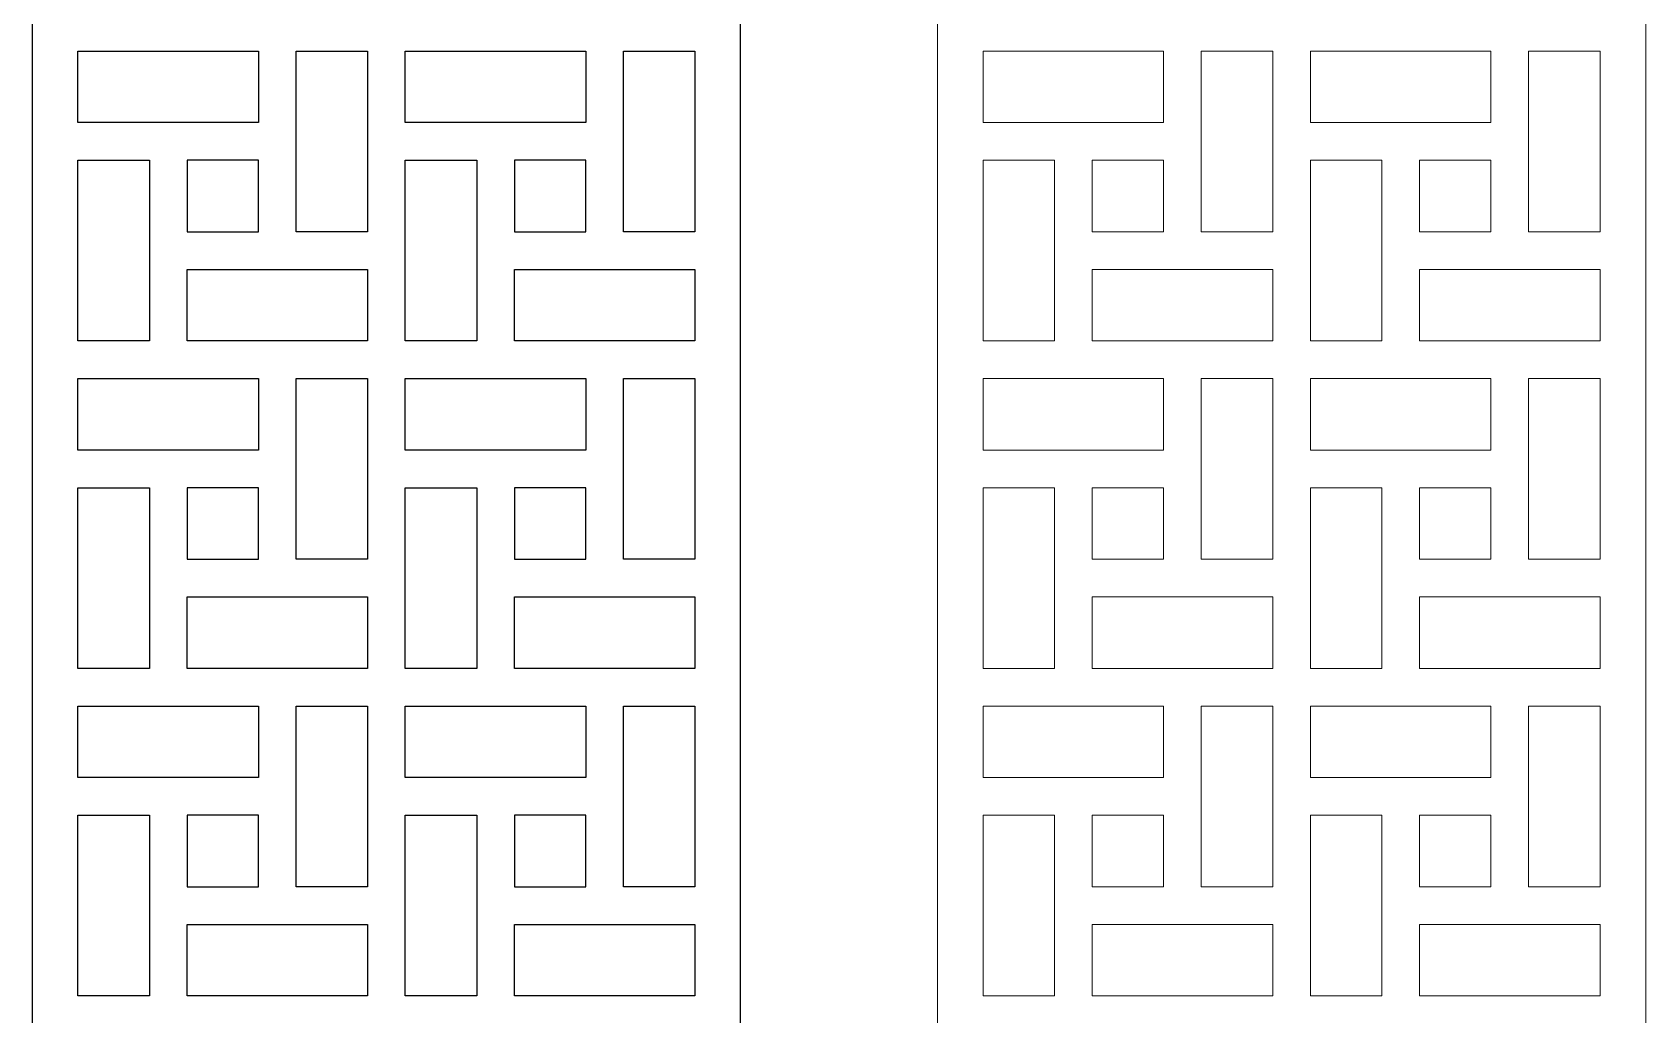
# Model space of a CAD drawing. Header units: centimetres. Extents: x -14.9 to -7.2, y -9.5 to 9.5.
# Drawn here: x -14.92 to -7.2, y -0.01 to 4.69 of the extents above; entities that cross this region are included whole.
import ezdxf

# ---------------------------------------------------------------- set-up
doc = ezdxf.new("R2010")
doc.units = ezdxf.units.CM
doc.header["$MEASUREMENT"] = 0
doc.layers.add('layer 1', color=7, linetype='Continuous')

msp = doc.modelspace()

# ---------------------------------------------------------------- linework, layer by layer
at = {"layer": 'layer 1', "color": 250}
for points, knots in [([(-14.92119, 9.5), (-14.92119, 9.5), (-14.92119, 9.5), (-14.92119, 9.5), (-14.92119, 9.5), (-14.92119, 9.5), (-11.5311, 9.5), (-11.5311, 9.5), (-11.5311, 9.5), (-11.5311, 9.5), (-11.5311, -9.5), (-11.5311, -9.5), (-11.5311, -9.5), (-11.5311, -9.5), (-14.92119, -9.5), (-14.92119, -9.5), (-14.92119, -9.5), (-14.92119, -9.5), (-14.92119, 9.5), (-14.92119, 9.5)], [0, 0, 0, 0, 0.1666667, 0.1666667, 0.1666667, 0.1666667, 0.3333333, 0.3333333, 0.3333333, 0.3333333, 0.5, 0.5, 0.5, 0.5, 0.6666667, 0.6666667, 0.6666667, 0.6666667, 1, 1, 1, 1]), ([(-13.83827, 4.26145), (-13.83827, 4.26145), (-13.83827, 4.26145), (-13.83827, 4.26145), (-13.83827, 4.26145), (-13.83827, 4.26145), (-13.83827, 4.60352), (-13.83827, 4.60352), (-13.83827, 4.60352), (-13.83827, 4.60352), (-14.70246, 4.60352), (-14.70246, 4.60352), (-14.70246, 4.60352), (-14.70246, 4.60352), (-14.70246, 4.26145), (-14.70246, 4.26145), (-14.70246, 4.26145), (-14.4144, 4.26145), (-14.12633, 4.26145), (-13.83827, 4.26145)], [0, 0, 0, 0, 0.1666667, 0.1666667, 0.1666667, 0.1666667, 0.3333333, 0.3333333, 0.3333333, 0.3333333, 0.5, 0.5, 0.5, 0.5, 0.6666667, 0.6666667, 0.6666667, 0.6666667, 1, 1, 1, 1]), ([(-13.65824, 4.60352), (-13.65824, 4.60352), (-13.65824, 4.60352), (-13.65824, 4.60352), (-13.65824, 4.60352), (-13.65824, 4.31546), (-13.65824, 4.02741), (-13.65824, 3.73933), (-13.65824, 3.73933), (-13.65824, 3.73933), (-13.31616, 3.73933), (-13.31616, 3.73933), (-13.31616, 3.73933), (-13.31616, 3.73933), (-13.31616, 4.60352), (-13.31616, 4.60352), (-13.31616, 4.60352), (-13.31616, 4.60352), (-13.65824, 4.60352), (-13.65824, 4.60352)], [0, 0, 0, 0, 0.1666667, 0.1666667, 0.1666667, 0.1666667, 0.3333333, 0.3333333, 0.3333333, 0.3333333, 0.5, 0.5, 0.5, 0.5, 0.6666667, 0.6666667, 0.6666667, 0.6666667, 1, 1, 1, 1]), ([(-12.27194, 4.26145), (-12.27194, 4.26145), (-12.27194, 4.26145), (-12.27194, 4.26145), (-12.27194, 4.26145), (-12.27194, 4.26145), (-12.27194, 4.60352), (-12.27194, 4.60352), (-12.27194, 4.60352), (-12.27194, 4.60352), (-13.13613, 4.60352), (-13.13613, 4.60352), (-13.13613, 4.60352), (-13.13613, 4.60352), (-13.13613, 4.26145), (-13.13613, 4.26145), (-13.13613, 4.26145), (-12.84807, 4.26145), (-12.56, 4.26145), (-12.27194, 4.26145)], [0, 0, 0, 0, 0.1666667, 0.1666667, 0.1666667, 0.1666667, 0.3333333, 0.3333333, 0.3333333, 0.3333333, 0.5, 0.5, 0.5, 0.5, 0.6666667, 0.6666667, 0.6666667, 0.6666667, 1, 1, 1, 1]), ([(-12.09191, 4.60352), (-12.09191, 4.60352), (-12.09191, 4.60352), (-12.09191, 4.60352), (-12.09191, 4.60352), (-12.09191, 4.31546), (-12.09191, 4.02741), (-12.09191, 3.73933), (-12.09191, 3.73933), (-12.09191, 3.73933), (-11.74983, 3.73933), (-11.74983, 3.73933), (-11.74983, 3.73933), (-11.74983, 3.73933), (-11.74983, 4.60352), (-11.74983, 4.60352), (-11.74983, 4.60352), (-11.74983, 4.60352), (-12.09191, 4.60352), (-12.09191, 4.60352)], [0, 0, 0, 0, 0.1666667, 0.1666667, 0.1666667, 0.1666667, 0.3333333, 0.3333333, 0.3333333, 0.3333333, 0.5, 0.5, 0.5, 0.5, 0.6666667, 0.6666667, 0.6666667, 0.6666667, 1, 1, 1, 1]), ([(-14.36038, 3.21722), (-14.36038, 3.21722), (-14.36038, 3.21722), (-14.36038, 3.21722), (-14.36038, 3.21722), (-14.36038, 3.50529), (-14.36038, 3.79335), (-14.36038, 4.08141), (-14.36038, 4.08141), (-14.36038, 4.08141), (-14.70246, 4.08141), (-14.70246, 4.08141), (-14.70246, 4.08141), (-14.70246, 4.08141), (-14.70246, 3.21722), (-14.70246, 3.21722), (-14.70246, 3.21722), (-14.70246, 3.21722), (-14.36038, 3.21722), (-14.36038, 3.21722)], [0, 0, 0, 0, 0.1666667, 0.1666667, 0.1666667, 0.1666667, 0.3333333, 0.3333333, 0.3333333, 0.3333333, 0.5, 0.5, 0.5, 0.5, 0.6666667, 0.6666667, 0.6666667, 0.6666667, 1, 1, 1, 1]), ([(-14.18035, 4.08141), (-14.18035, 4.08141), (-14.18035, 4.08141), (-14.18035, 4.08141), (-14.18035, 4.08141), (-14.18035, 4.08141), (-13.83827, 4.08141), (-13.83827, 4.08141), (-13.83827, 4.08141), (-13.83827, 4.08141), (-13.83827, 3.73933), (-13.83827, 3.73933), (-13.83827, 3.73933), (-13.83827, 3.73933), (-14.18035, 3.73933), (-14.18035, 3.73933), (-14.18035, 3.73933), (-14.18035, 3.73933), (-14.18035, 4.08141), (-14.18035, 4.08141)], [0, 0, 0, 0, 0.1666667, 0.1666667, 0.1666667, 0.1666667, 0.3333333, 0.3333333, 0.3333333, 0.3333333, 0.5, 0.5, 0.5, 0.5, 0.6666667, 0.6666667, 0.6666667, 0.6666667, 1, 1, 1, 1]), ([(-12.79405, 3.21722), (-12.79405, 3.21722), (-12.79405, 3.21722), (-12.79405, 3.21722), (-12.79405, 3.21722), (-12.79405, 3.50529), (-12.79405, 3.79335), (-12.79405, 4.08141), (-12.79405, 4.08141), (-12.79405, 4.08141), (-13.13613, 4.08141), (-13.13613, 4.08141), (-13.13613, 4.08141), (-13.13613, 4.08141), (-13.13613, 3.21722), (-13.13613, 3.21722), (-13.13613, 3.21722), (-13.13613, 3.21722), (-12.79405, 3.21722), (-12.79405, 3.21722)], [0, 0, 0, 0, 0.1666667, 0.1666667, 0.1666667, 0.1666667, 0.3333333, 0.3333333, 0.3333333, 0.3333333, 0.5, 0.5, 0.5, 0.5, 0.6666667, 0.6666667, 0.6666667, 0.6666667, 1, 1, 1, 1]), ([(-12.61402, 4.08141), (-12.61402, 4.08141), (-12.61402, 4.08141), (-12.61402, 4.08141), (-12.61402, 4.08141), (-12.61402, 4.08141), (-12.27194, 4.08141), (-12.27194, 4.08141), (-12.27194, 4.08141), (-12.27194, 4.08141), (-12.27194, 3.73933), (-12.27194, 3.73933), (-12.27194, 3.73933), (-12.27194, 3.73933), (-12.61402, 3.73933), (-12.61402, 3.73933), (-12.61402, 3.73933), (-12.61402, 3.73933), (-12.61402, 4.08141), (-12.61402, 4.08141)], [0, 0, 0, 0, 0.1666667, 0.1666667, 0.1666667, 0.1666667, 0.3333333, 0.3333333, 0.3333333, 0.3333333, 0.5, 0.5, 0.5, 0.5, 0.6666667, 0.6666667, 0.6666667, 0.6666667, 1, 1, 1, 1]), ([(-13.31616, 3.5593), (-13.31616, 3.5593), (-13.31616, 3.5593), (-13.31616, 3.5593), (-13.31616, 3.5593), (-13.31616, 3.5593), (-14.18035, 3.5593), (-14.18035, 3.5593), (-14.18035, 3.5593), (-14.18035, 3.5593), (-14.18035, 3.21722), (-14.18035, 3.21722), (-14.18035, 3.21722), (-14.18035, 3.21722), (-13.31616, 3.21722), (-13.31616, 3.21722), (-13.31616, 3.21722), (-13.31616, 3.21722), (-13.31616, 3.5593), (-13.31616, 3.5593)], [0, 0, 0, 0, 0.1666667, 0.1666667, 0.1666667, 0.1666667, 0.3333333, 0.3333333, 0.3333333, 0.3333333, 0.5, 0.5, 0.5, 0.5, 0.6666667, 0.6666667, 0.6666667, 0.6666667, 1, 1, 1, 1]), ([(-11.74983, 3.5593), (-11.74983, 3.5593), (-11.74983, 3.5593), (-11.74983, 3.5593), (-11.74983, 3.5593), (-11.74983, 3.5593), (-12.61402, 3.5593), (-12.61402, 3.5593), (-12.61402, 3.5593), (-12.61402, 3.5593), (-12.61402, 3.21722), (-12.61402, 3.21722), (-12.61402, 3.21722), (-12.61402, 3.21722), (-11.74983, 3.21722), (-11.74983, 3.21722), (-11.74983, 3.21722), (-11.74983, 3.21722), (-11.74983, 3.5593), (-11.74983, 3.5593)], [0, 0, 0, 0, 0.1666667, 0.1666667, 0.1666667, 0.1666667, 0.3333333, 0.3333333, 0.3333333, 0.3333333, 0.5, 0.5, 0.5, 0.5, 0.6666667, 0.6666667, 0.6666667, 0.6666667, 1, 1, 1, 1]), ([(-13.83827, 2.69511), (-13.83827, 2.69511), (-13.83827, 2.69511), (-13.83827, 2.69511), (-13.83827, 2.69511), (-13.83827, 2.69511), (-13.83827, 3.03719), (-13.83827, 3.03719), (-13.83827, 3.03719), (-13.83827, 3.03719), (-14.70246, 3.03719), (-14.70246, 3.03719), (-14.70246, 3.03719), (-14.70246, 3.03719), (-14.70246, 2.69511), (-14.70246, 2.69511), (-14.70246, 2.69511), (-14.4144, 2.69511), (-14.12633, 2.69511), (-13.83827, 2.69511)], [0, 0, 0, 0, 0.1666667, 0.1666667, 0.1666667, 0.1666667, 0.3333333, 0.3333333, 0.3333333, 0.3333333, 0.5, 0.5, 0.5, 0.5, 0.6666667, 0.6666667, 0.6666667, 0.6666667, 1, 1, 1, 1]), ([(-13.65824, 3.03719), (-13.65824, 3.03719), (-13.65824, 3.03719), (-13.65824, 3.03719), (-13.65824, 3.03719), (-13.65824, 2.74913), (-13.65824, 2.46108), (-13.65824, 2.173), (-13.65824, 2.173), (-13.65824, 2.173), (-13.31616, 2.173), (-13.31616, 2.173), (-13.31616, 2.173), (-13.31616, 2.173), (-13.31616, 3.03719), (-13.31616, 3.03719), (-13.31616, 3.03719), (-13.31616, 3.03719), (-13.65824, 3.03719), (-13.65824, 3.03719)], [0, 0, 0, 0, 0.1666667, 0.1666667, 0.1666667, 0.1666667, 0.3333333, 0.3333333, 0.3333333, 0.3333333, 0.5, 0.5, 0.5, 0.5, 0.6666667, 0.6666667, 0.6666667, 0.6666667, 1, 1, 1, 1]), ([(-12.27194, 2.69511), (-12.27194, 2.69511), (-12.27194, 2.69511), (-12.27194, 2.69511), (-12.27194, 2.69511), (-12.27194, 2.69511), (-12.27194, 3.03719), (-12.27194, 3.03719), (-12.27194, 3.03719), (-12.27194, 3.03719), (-13.13613, 3.03719), (-13.13613, 3.03719), (-13.13613, 3.03719), (-13.13613, 3.03719), (-13.13613, 2.69511), (-13.13613, 2.69511), (-13.13613, 2.69511), (-12.84807, 2.69511), (-12.56, 2.69511), (-12.27194, 2.69511)], [0, 0, 0, 0, 0.1666667, 0.1666667, 0.1666667, 0.1666667, 0.3333333, 0.3333333, 0.3333333, 0.3333333, 0.5, 0.5, 0.5, 0.5, 0.6666667, 0.6666667, 0.6666667, 0.6666667, 1, 1, 1, 1]), ([(-12.09191, 3.03719), (-12.09191, 3.03719), (-12.09191, 3.03719), (-12.09191, 3.03719), (-12.09191, 3.03719), (-12.09191, 2.74913), (-12.09191, 2.46108), (-12.09191, 2.173), (-12.09191, 2.173), (-12.09191, 2.173), (-11.74983, 2.173), (-11.74983, 2.173), (-11.74983, 2.173), (-11.74983, 2.173), (-11.74983, 3.03719), (-11.74983, 3.03719), (-11.74983, 3.03719), (-11.74983, 3.03719), (-12.09191, 3.03719), (-12.09191, 3.03719)], [0, 0, 0, 0, 0.1666667, 0.1666667, 0.1666667, 0.1666667, 0.3333333, 0.3333333, 0.3333333, 0.3333333, 0.5, 0.5, 0.5, 0.5, 0.6666667, 0.6666667, 0.6666667, 0.6666667, 1, 1, 1, 1]), ([(-14.36038, 1.65089), (-14.36038, 1.65089), (-14.36038, 1.65089), (-14.36038, 1.65089), (-14.36038, 1.65089), (-14.36038, 1.93896), (-14.36038, 2.22702), (-14.36038, 2.51508), (-14.36038, 2.51508), (-14.36038, 2.51508), (-14.70246, 2.51508), (-14.70246, 2.51508), (-14.70246, 2.51508), (-14.70246, 2.51508), (-14.70246, 1.65089), (-14.70246, 1.65089), (-14.70246, 1.65089), (-14.70246, 1.65089), (-14.36038, 1.65089), (-14.36038, 1.65089)], [0, 0, 0, 0, 0.1666667, 0.1666667, 0.1666667, 0.1666667, 0.3333333, 0.3333333, 0.3333333, 0.3333333, 0.5, 0.5, 0.5, 0.5, 0.6666667, 0.6666667, 0.6666667, 0.6666667, 1, 1, 1, 1]), ([(-14.18035, 2.51508), (-14.18035, 2.51508), (-14.18035, 2.51508), (-14.18035, 2.51508), (-14.18035, 2.51508), (-14.18035, 2.51508), (-13.83827, 2.51508), (-13.83827, 2.51508), (-13.83827, 2.51508), (-13.83827, 2.51508), (-13.83827, 2.173), (-13.83827, 2.173), (-13.83827, 2.173), (-13.83827, 2.173), (-14.18035, 2.173), (-14.18035, 2.173), (-14.18035, 2.173), (-14.18035, 2.173), (-14.18035, 2.51508), (-14.18035, 2.51508)], [0, 0, 0, 0, 0.1666667, 0.1666667, 0.1666667, 0.1666667, 0.3333333, 0.3333333, 0.3333333, 0.3333333, 0.5, 0.5, 0.5, 0.5, 0.6666667, 0.6666667, 0.6666667, 0.6666667, 1, 1, 1, 1]), ([(-12.79405, 1.65089), (-12.79405, 1.65089), (-12.79405, 1.65089), (-12.79405, 1.65089), (-12.79405, 1.65089), (-12.79405, 1.93896), (-12.79405, 2.22702), (-12.79405, 2.51508), (-12.79405, 2.51508), (-12.79405, 2.51508), (-13.13613, 2.51508), (-13.13613, 2.51508), (-13.13613, 2.51508), (-13.13613, 2.51508), (-13.13613, 1.65089), (-13.13613, 1.65089), (-13.13613, 1.65089), (-13.13613, 1.65089), (-12.79405, 1.65089), (-12.79405, 1.65089)], [0, 0, 0, 0, 0.1666667, 0.1666667, 0.1666667, 0.1666667, 0.3333333, 0.3333333, 0.3333333, 0.3333333, 0.5, 0.5, 0.5, 0.5, 0.6666667, 0.6666667, 0.6666667, 0.6666667, 1, 1, 1, 1]), ([(-12.61402, 2.51508), (-12.61402, 2.51508), (-12.61402, 2.51508), (-12.61402, 2.51508), (-12.61402, 2.51508), (-12.61402, 2.51508), (-12.27194, 2.51508), (-12.27194, 2.51508), (-12.27194, 2.51508), (-12.27194, 2.51508), (-12.27194, 2.173), (-12.27194, 2.173), (-12.27194, 2.173), (-12.27194, 2.173), (-12.61402, 2.173), (-12.61402, 2.173), (-12.61402, 2.173), (-12.61402, 2.173), (-12.61402, 2.51508), (-12.61402, 2.51508)], [0, 0, 0, 0, 0.1666667, 0.1666667, 0.1666667, 0.1666667, 0.3333333, 0.3333333, 0.3333333, 0.3333333, 0.5, 0.5, 0.5, 0.5, 0.6666667, 0.6666667, 0.6666667, 0.6666667, 1, 1, 1, 1]), ([(-13.31616, 1.99297), (-13.31616, 1.99297), (-13.31616, 1.99297), (-13.31616, 1.99297), (-13.31616, 1.99297), (-13.31616, 1.99297), (-14.18035, 1.99297), (-14.18035, 1.99297), (-14.18035, 1.99297), (-14.18035, 1.99297), (-14.18035, 1.65089), (-14.18035, 1.65089), (-14.18035, 1.65089), (-14.18035, 1.65089), (-13.31616, 1.65089), (-13.31616, 1.65089), (-13.31616, 1.65089), (-13.31616, 1.65089), (-13.31616, 1.99297), (-13.31616, 1.99297)], [0, 0, 0, 0, 0.1666667, 0.1666667, 0.1666667, 0.1666667, 0.3333333, 0.3333333, 0.3333333, 0.3333333, 0.5, 0.5, 0.5, 0.5, 0.6666667, 0.6666667, 0.6666667, 0.6666667, 1, 1, 1, 1]), ([(-11.74983, 1.99297), (-11.74983, 1.99297), (-11.74983, 1.99297), (-11.74983, 1.99297), (-11.74983, 1.99297), (-11.74983, 1.99297), (-12.61402, 1.99297), (-12.61402, 1.99297), (-12.61402, 1.99297), (-12.61402, 1.99297), (-12.61402, 1.65089), (-12.61402, 1.65089), (-12.61402, 1.65089), (-12.61402, 1.65089), (-11.74983, 1.65089), (-11.74983, 1.65089), (-11.74983, 1.65089), (-11.74983, 1.65089), (-11.74983, 1.99297), (-11.74983, 1.99297)], [0, 0, 0, 0, 0.1666667, 0.1666667, 0.1666667, 0.1666667, 0.3333333, 0.3333333, 0.3333333, 0.3333333, 0.5, 0.5, 0.5, 0.5, 0.6666667, 0.6666667, 0.6666667, 0.6666667, 1, 1, 1, 1]), ([(-13.83827, 1.12878), (-13.83827, 1.12878), (-13.83827, 1.12878), (-13.83827, 1.12878), (-13.83827, 1.12878), (-13.83827, 1.12878), (-13.83827, 1.47086), (-13.83827, 1.47086), (-13.83827, 1.47086), (-13.83827, 1.47086), (-14.70246, 1.47086), (-14.70246, 1.47086), (-14.70246, 1.47086), (-14.70246, 1.47086), (-14.70246, 1.12878), (-14.70246, 1.12878), (-14.70246, 1.12878), (-14.4144, 1.12878), (-14.12633, 1.12878), (-13.83827, 1.12878)], [0, 0, 0, 0, 0.1666667, 0.1666667, 0.1666667, 0.1666667, 0.3333333, 0.3333333, 0.3333333, 0.3333333, 0.5, 0.5, 0.5, 0.5, 0.6666667, 0.6666667, 0.6666667, 0.6666667, 1, 1, 1, 1]), ([(-13.65824, 1.47086), (-13.65824, 1.47086), (-13.65824, 1.47086), (-13.65824, 1.47086), (-13.65824, 1.47086), (-13.65824, 1.1828), (-13.65824, 0.89474), (-13.65824, 0.60667), (-13.65824, 0.60667), (-13.65824, 0.60667), (-13.31616, 0.60667), (-13.31616, 0.60667), (-13.31616, 0.60667), (-13.31616, 0.60667), (-13.31616, 1.47086), (-13.31616, 1.47086), (-13.31616, 1.47086), (-13.31616, 1.47086), (-13.65824, 1.47086), (-13.65824, 1.47086)], [0, 0, 0, 0, 0.1666667, 0.1666667, 0.1666667, 0.1666667, 0.3333333, 0.3333333, 0.3333333, 0.3333333, 0.5, 0.5, 0.5, 0.5, 0.6666667, 0.6666667, 0.6666667, 0.6666667, 1, 1, 1, 1]), ([(-12.27194, 1.12878), (-12.27194, 1.12878), (-12.27194, 1.12878), (-12.27194, 1.12878), (-12.27194, 1.12878), (-12.27194, 1.12878), (-12.27194, 1.47086), (-12.27194, 1.47086), (-12.27194, 1.47086), (-12.27194, 1.47086), (-13.13613, 1.47086), (-13.13613, 1.47086), (-13.13613, 1.47086), (-13.13613, 1.47086), (-13.13613, 1.12878), (-13.13613, 1.12878), (-13.13613, 1.12878), (-12.84807, 1.12878), (-12.56, 1.12878), (-12.27194, 1.12878)], [0, 0, 0, 0, 0.1666667, 0.1666667, 0.1666667, 0.1666667, 0.3333333, 0.3333333, 0.3333333, 0.3333333, 0.5, 0.5, 0.5, 0.5, 0.6666667, 0.6666667, 0.6666667, 0.6666667, 1, 1, 1, 1]), ([(-12.09191, 1.47086), (-12.09191, 1.47086), (-12.09191, 1.47086), (-12.09191, 1.47086), (-12.09191, 1.47086), (-12.09191, 1.1828), (-12.09191, 0.89474), (-12.09191, 0.60667), (-12.09191, 0.60667), (-12.09191, 0.60667), (-11.74983, 0.60667), (-11.74983, 0.60667), (-11.74983, 0.60667), (-11.74983, 0.60667), (-11.74983, 1.47086), (-11.74983, 1.47086), (-11.74983, 1.47086), (-11.74983, 1.47086), (-12.09191, 1.47086), (-12.09191, 1.47086)], [0, 0, 0, 0, 0.1666667, 0.1666667, 0.1666667, 0.1666667, 0.3333333, 0.3333333, 0.3333333, 0.3333333, 0.5, 0.5, 0.5, 0.5, 0.6666667, 0.6666667, 0.6666667, 0.6666667, 1, 1, 1, 1]), ([(-14.36038, 0.08456), (-14.36038, 0.08456), (-14.36038, 0.08456), (-14.36038, 0.08456), (-14.36038, 0.08456), (-14.36038, 0.37263), (-14.36038, 0.66069), (-14.36038, 0.94875), (-14.36038, 0.94875), (-14.36038, 0.94875), (-14.70246, 0.94875), (-14.70246, 0.94875), (-14.70246, 0.94875), (-14.70246, 0.94875), (-14.70246, 0.08456), (-14.70246, 0.08456), (-14.70246, 0.08456), (-14.70246, 0.08456), (-14.36038, 0.08456), (-14.36038, 0.08456)], [0, 0, 0, 0, 0.1666667, 0.1666667, 0.1666667, 0.1666667, 0.3333333, 0.3333333, 0.3333333, 0.3333333, 0.5, 0.5, 0.5, 0.5, 0.6666667, 0.6666667, 0.6666667, 0.6666667, 1, 1, 1, 1]), ([(-14.18035, 0.94875), (-14.18035, 0.94875), (-13.83827, 0.94875), (-13.83827, 0.94875), (-13.83827, 0.94875), (-13.83827, 0.94875), (-13.83827, 0.60667), (-13.83827, 0.60667), (-13.83827, 0.60667), (-13.83827, 0.60667), (-14.18035, 0.60667), (-14.18035, 0.60667), (-14.18035, 0.60667), (-14.18035, 0.60667), (-14.18035, 0.94875), (-14.18035, 0.94875)], [0, 0, 0, 0, 0.2, 0.2, 0.2, 0.2, 0.4, 0.4, 0.4, 0.4, 0.6, 0.6, 0.6, 0.6, 1, 1, 1, 1]), ([(-12.79405, 0.08456), (-12.79405, 0.08456), (-12.79405, 0.08456), (-12.79405, 0.08456), (-12.79405, 0.08456), (-12.79405, 0.37263), (-12.79405, 0.66069), (-12.79405, 0.94875), (-12.79405, 0.94875), (-12.79405, 0.94875), (-13.13613, 0.94875), (-13.13613, 0.94875), (-13.13613, 0.94875), (-13.13613, 0.94875), (-13.13613, 0.08456), (-13.13613, 0.08456), (-13.13613, 0.08456), (-13.13613, 0.08456), (-12.79405, 0.08456), (-12.79405, 0.08456)], [0, 0, 0, 0, 0.1666667, 0.1666667, 0.1666667, 0.1666667, 0.3333333, 0.3333333, 0.3333333, 0.3333333, 0.5, 0.5, 0.5, 0.5, 0.6666667, 0.6666667, 0.6666667, 0.6666667, 1, 1, 1, 1]), ([(-12.61402, 0.94875), (-12.61402, 0.94875), (-12.61402, 0.94875), (-12.61402, 0.94875), (-12.61402, 0.94875), (-12.61402, 0.94875), (-12.27194, 0.94875), (-12.27194, 0.94875), (-12.27194, 0.94875), (-12.27194, 0.94875), (-12.27194, 0.60667), (-12.27194, 0.60667), (-12.27194, 0.60667), (-12.27194, 0.60667), (-12.61402, 0.60667), (-12.61402, 0.60667), (-12.61402, 0.60667), (-12.61402, 0.60667), (-12.61402, 0.94875), (-12.61402, 0.94875)], [0, 0, 0, 0, 0.1666667, 0.1666667, 0.1666667, 0.1666667, 0.3333333, 0.3333333, 0.3333333, 0.3333333, 0.5, 0.5, 0.5, 0.5, 0.6666667, 0.6666667, 0.6666667, 0.6666667, 1, 1, 1, 1]), ([(-13.31616, 0.42664), (-13.31616, 0.42664), (-13.31616, 0.42664), (-13.31616, 0.42664), (-13.31616, 0.42664), (-13.31616, 0.42664), (-14.18035, 0.42664), (-14.18035, 0.42664), (-14.18035, 0.42664), (-14.18035, 0.42664), (-14.18035, 0.08456), (-14.18035, 0.08456), (-14.18035, 0.08456), (-14.18035, 0.08456), (-13.31616, 0.08456), (-13.31616, 0.08456), (-13.31616, 0.08456), (-13.31616, 0.08456), (-13.31616, 0.42664), (-13.31616, 0.42664)], [0, 0, 0, 0, 0.1666667, 0.1666667, 0.1666667, 0.1666667, 0.3333333, 0.3333333, 0.3333333, 0.3333333, 0.5, 0.5, 0.5, 0.5, 0.6666667, 0.6666667, 0.6666667, 0.6666667, 1, 1, 1, 1]), ([(-11.74983, 0.42664), (-11.74983, 0.42664), (-11.74983, 0.42664), (-11.74983, 0.42664), (-11.74983, 0.42664), (-11.74983, 0.42664), (-12.61402, 0.42664), (-12.61402, 0.42664), (-12.61402, 0.42664), (-12.61402, 0.42664), (-12.61402, 0.08456), (-12.61402, 0.08456), (-12.61402, 0.08456), (-12.61402, 0.08456), (-11.74983, 0.08456), (-11.74983, 0.08456), (-11.74983, 0.08456), (-11.74983, 0.08456), (-11.74983, 0.42664), (-11.74983, 0.42664)], [0, 0, 0, 0, 0.1666667, 0.1666667, 0.1666667, 0.1666667, 0.3333333, 0.3333333, 0.3333333, 0.3333333, 0.5, 0.5, 0.5, 0.5, 0.6666667, 0.6666667, 0.6666667, 0.6666667, 1, 1, 1, 1])]:
    msp.add_open_spline(points, degree=3, knots=knots, dxfattribs=at)
at = {"layer": 'layer 1', "color": 7, "lineweight": 9}
for points, knots in [([(-10.58976, 9.5), (-10.58976, 9.5), (-10.58976, 9.5), (-10.58976, 9.5), (-10.58976, 9.5), (-10.58976, 9.5), (-7.19967, 9.5), (-7.19967, 9.5), (-7.19967, 9.5), (-7.19967, 9.5), (-7.19967, -9.5), (-7.19967, -9.5), (-7.19967, -9.5), (-7.19967, -9.5), (-10.58976, -9.5), (-10.58976, -9.5), (-10.58976, -9.5), (-10.58976, -9.5), (-10.58976, 9.5), (-10.58976, 9.5)], [0, 0, 0, 0, 0.1666667, 0.1666667, 0.1666667, 0.1666667, 0.3333333, 0.3333333, 0.3333333, 0.3333333, 0.5, 0.5, 0.5, 0.5, 0.6666667, 0.6666667, 0.6666667, 0.6666667, 1, 1, 1, 1]), ([(-9.50684, 4.26145), (-9.50684, 4.26145), (-9.50684, 4.26145), (-9.50684, 4.26145), (-9.50684, 4.26145), (-9.50684, 4.26145), (-9.50684, 4.60352), (-9.50684, 4.60352), (-9.50684, 4.60352), (-9.50684, 4.60352), (-10.37103, 4.60352), (-10.37103, 4.60352), (-10.37103, 4.60352), (-10.37103, 4.60352), (-10.37103, 4.26145), (-10.37103, 4.26145), (-10.37103, 4.26145), (-10.08297, 4.26145), (-9.7949, 4.26145), (-9.50684, 4.26145)], [0, 0, 0, 0, 0.1666667, 0.1666667, 0.1666667, 0.1666667, 0.3333333, 0.3333333, 0.3333333, 0.3333333, 0.5, 0.5, 0.5, 0.5, 0.6666667, 0.6666667, 0.6666667, 0.6666667, 1, 1, 1, 1]), ([(-9.32681, 4.60352), (-9.32681, 4.60352), (-9.32681, 4.60352), (-9.32681, 4.60352), (-9.32681, 4.60352), (-9.32681, 4.31546), (-9.32681, 4.02741), (-9.32681, 3.73933), (-9.32681, 3.73933), (-9.32681, 3.73933), (-8.98473, 3.73933), (-8.98473, 3.73933), (-8.98473, 3.73933), (-8.98473, 3.73933), (-8.98473, 4.60352), (-8.98473, 4.60352), (-8.98473, 4.60352), (-8.98473, 4.60352), (-9.32681, 4.60352), (-9.32681, 4.60352)], [0, 0, 0, 0, 0.1666667, 0.1666667, 0.1666667, 0.1666667, 0.3333333, 0.3333333, 0.3333333, 0.3333333, 0.5, 0.5, 0.5, 0.5, 0.6666667, 0.6666667, 0.6666667, 0.6666667, 1, 1, 1, 1]), ([(-7.94051, 4.26145), (-7.94051, 4.26145), (-7.94051, 4.26145), (-7.94051, 4.26145), (-7.94051, 4.26145), (-7.94051, 4.26145), (-7.94051, 4.60352), (-7.94051, 4.60352), (-7.94051, 4.60352), (-7.94051, 4.60352), (-8.8047, 4.60352), (-8.8047, 4.60352), (-8.8047, 4.60352), (-8.8047, 4.60352), (-8.8047, 4.26145), (-8.8047, 4.26145), (-8.8047, 4.26145), (-8.51664, 4.26145), (-8.22857, 4.26145), (-7.94051, 4.26145)], [0, 0, 0, 0, 0.1666667, 0.1666667, 0.1666667, 0.1666667, 0.3333333, 0.3333333, 0.3333333, 0.3333333, 0.5, 0.5, 0.5, 0.5, 0.6666667, 0.6666667, 0.6666667, 0.6666667, 1, 1, 1, 1]), ([(-7.76048, 4.60352), (-7.76048, 4.60352), (-7.76048, 4.60352), (-7.76048, 4.60352), (-7.76048, 4.60352), (-7.76048, 4.31546), (-7.76048, 4.02741), (-7.76048, 3.73933), (-7.76048, 3.73933), (-7.76048, 3.73933), (-7.4184, 3.73933), (-7.4184, 3.73933), (-7.4184, 3.73933), (-7.4184, 3.73933), (-7.4184, 4.60352), (-7.4184, 4.60352), (-7.4184, 4.60352), (-7.4184, 4.60352), (-7.76048, 4.60352), (-7.76048, 4.60352)], [0, 0, 0, 0, 0.1666667, 0.1666667, 0.1666667, 0.1666667, 0.3333333, 0.3333333, 0.3333333, 0.3333333, 0.5, 0.5, 0.5, 0.5, 0.6666667, 0.6666667, 0.6666667, 0.6666667, 1, 1, 1, 1]), ([(-10.02895, 3.21722), (-10.02895, 3.21722), (-10.02895, 3.21722), (-10.02895, 3.21722), (-10.02895, 3.21722), (-10.02895, 3.50529), (-10.02895, 3.79335), (-10.02895, 4.08141), (-10.02895, 4.08141), (-10.02895, 4.08141), (-10.37103, 4.08141), (-10.37103, 4.08141), (-10.37103, 4.08141), (-10.37103, 4.08141), (-10.37103, 3.21722), (-10.37103, 3.21722), (-10.37103, 3.21722), (-10.37103, 3.21722), (-10.02895, 3.21722), (-10.02895, 3.21722)], [0, 0, 0, 0, 0.1666667, 0.1666667, 0.1666667, 0.1666667, 0.3333333, 0.3333333, 0.3333333, 0.3333333, 0.5, 0.5, 0.5, 0.5, 0.6666667, 0.6666667, 0.6666667, 0.6666667, 1, 1, 1, 1]), ([(-9.84892, 4.08141), (-9.84892, 4.08141), (-9.84892, 4.08141), (-9.84892, 4.08141), (-9.84892, 4.08141), (-9.84892, 4.08141), (-9.50684, 4.08141), (-9.50684, 4.08141), (-9.50684, 4.08141), (-9.50684, 4.08141), (-9.50684, 3.73933), (-9.50684, 3.73933), (-9.50684, 3.73933), (-9.50684, 3.73933), (-9.84892, 3.73933), (-9.84892, 3.73933), (-9.84892, 3.73933), (-9.84892, 3.73933), (-9.84892, 4.08141), (-9.84892, 4.08141)], [0, 0, 0, 0, 0.1666667, 0.1666667, 0.1666667, 0.1666667, 0.3333333, 0.3333333, 0.3333333, 0.3333333, 0.5, 0.5, 0.5, 0.5, 0.6666667, 0.6666667, 0.6666667, 0.6666667, 1, 1, 1, 1]), ([(-8.46262, 3.21722), (-8.46262, 3.21722), (-8.46262, 3.21722), (-8.46262, 3.21722), (-8.46262, 3.21722), (-8.46262, 3.50529), (-8.46262, 3.79335), (-8.46262, 4.08141), (-8.46262, 4.08141), (-8.46262, 4.08141), (-8.8047, 4.08141), (-8.8047, 4.08141), (-8.8047, 4.08141), (-8.8047, 4.08141), (-8.8047, 3.21722), (-8.8047, 3.21722), (-8.8047, 3.21722), (-8.8047, 3.21722), (-8.46262, 3.21722), (-8.46262, 3.21722)], [0, 0, 0, 0, 0.1666667, 0.1666667, 0.1666667, 0.1666667, 0.3333333, 0.3333333, 0.3333333, 0.3333333, 0.5, 0.5, 0.5, 0.5, 0.6666667, 0.6666667, 0.6666667, 0.6666667, 1, 1, 1, 1]), ([(-8.28259, 4.08141), (-8.28259, 4.08141), (-8.28259, 4.08141), (-8.28259, 4.08141), (-8.28259, 4.08141), (-8.28259, 4.08141), (-7.94051, 4.08141), (-7.94051, 4.08141), (-7.94051, 4.08141), (-7.94051, 4.08141), (-7.94051, 3.73933), (-7.94051, 3.73933), (-7.94051, 3.73933), (-7.94051, 3.73933), (-8.28259, 3.73933), (-8.28259, 3.73933), (-8.28259, 3.73933), (-8.28259, 3.73933), (-8.28259, 4.08141), (-8.28259, 4.08141)], [0, 0, 0, 0, 0.1666667, 0.1666667, 0.1666667, 0.1666667, 0.3333333, 0.3333333, 0.3333333, 0.3333333, 0.5, 0.5, 0.5, 0.5, 0.6666667, 0.6666667, 0.6666667, 0.6666667, 1, 1, 1, 1]), ([(-8.98473, 3.5593), (-8.98473, 3.5593), (-8.98473, 3.5593), (-8.98473, 3.5593), (-8.98473, 3.5593), (-8.98473, 3.5593), (-9.84892, 3.5593), (-9.84892, 3.5593), (-9.84892, 3.5593), (-9.84892, 3.5593), (-9.84892, 3.21722), (-9.84892, 3.21722), (-9.84892, 3.21722), (-9.84892, 3.21722), (-8.98473, 3.21722), (-8.98473, 3.21722), (-8.98473, 3.21722), (-8.98473, 3.21722), (-8.98473, 3.5593), (-8.98473, 3.5593)], [0, 0, 0, 0, 0.1666667, 0.1666667, 0.1666667, 0.1666667, 0.3333333, 0.3333333, 0.3333333, 0.3333333, 0.5, 0.5, 0.5, 0.5, 0.6666667, 0.6666667, 0.6666667, 0.6666667, 1, 1, 1, 1]), ([(-7.4184, 3.5593), (-7.4184, 3.5593), (-7.4184, 3.5593), (-7.4184, 3.5593), (-7.4184, 3.5593), (-7.4184, 3.5593), (-8.28259, 3.5593), (-8.28259, 3.5593), (-8.28259, 3.5593), (-8.28259, 3.5593), (-8.28259, 3.21722), (-8.28259, 3.21722), (-8.28259, 3.21722), (-8.28259, 3.21722), (-7.4184, 3.21722), (-7.4184, 3.21722), (-7.4184, 3.21722), (-7.4184, 3.21722), (-7.4184, 3.5593), (-7.4184, 3.5593)], [0, 0, 0, 0, 0.1666667, 0.1666667, 0.1666667, 0.1666667, 0.3333333, 0.3333333, 0.3333333, 0.3333333, 0.5, 0.5, 0.5, 0.5, 0.6666667, 0.6666667, 0.6666667, 0.6666667, 1, 1, 1, 1]), ([(-9.50684, 2.69511), (-9.50684, 2.69511), (-9.50684, 2.69511), (-9.50684, 2.69511), (-9.50684, 2.69511), (-9.50684, 2.69511), (-9.50684, 3.03719), (-9.50684, 3.03719), (-9.50684, 3.03719), (-9.50684, 3.03719), (-10.37103, 3.03719), (-10.37103, 3.03719), (-10.37103, 3.03719), (-10.37103, 3.03719), (-10.37103, 2.69511), (-10.37103, 2.69511), (-10.37103, 2.69511), (-10.08297, 2.69511), (-9.7949, 2.69511), (-9.50684, 2.69511)], [0, 0, 0, 0, 0.1666667, 0.1666667, 0.1666667, 0.1666667, 0.3333333, 0.3333333, 0.3333333, 0.3333333, 0.5, 0.5, 0.5, 0.5, 0.6666667, 0.6666667, 0.6666667, 0.6666667, 1, 1, 1, 1]), ([(-9.32681, 3.03719), (-9.32681, 3.03719), (-9.32681, 3.03719), (-9.32681, 3.03719), (-9.32681, 3.03719), (-9.32681, 2.74913), (-9.32681, 2.46108), (-9.32681, 2.173), (-9.32681, 2.173), (-9.32681, 2.173), (-8.98473, 2.173), (-8.98473, 2.173), (-8.98473, 2.173), (-8.98473, 2.173), (-8.98473, 3.03719), (-8.98473, 3.03719), (-8.98473, 3.03719), (-8.98473, 3.03719), (-9.32681, 3.03719), (-9.32681, 3.03719)], [0, 0, 0, 0, 0.1666667, 0.1666667, 0.1666667, 0.1666667, 0.3333333, 0.3333333, 0.3333333, 0.3333333, 0.5, 0.5, 0.5, 0.5, 0.6666667, 0.6666667, 0.6666667, 0.6666667, 1, 1, 1, 1]), ([(-7.94051, 2.69511), (-7.94051, 2.69511), (-7.94051, 2.69511), (-7.94051, 2.69511), (-7.94051, 2.69511), (-7.94051, 2.69511), (-7.94051, 3.03719), (-7.94051, 3.03719), (-7.94051, 3.03719), (-7.94051, 3.03719), (-8.8047, 3.03719), (-8.8047, 3.03719), (-8.8047, 3.03719), (-8.8047, 3.03719), (-8.8047, 2.69511), (-8.8047, 2.69511), (-8.8047, 2.69511), (-8.51664, 2.69511), (-8.22857, 2.69511), (-7.94051, 2.69511)], [0, 0, 0, 0, 0.1666667, 0.1666667, 0.1666667, 0.1666667, 0.3333333, 0.3333333, 0.3333333, 0.3333333, 0.5, 0.5, 0.5, 0.5, 0.6666667, 0.6666667, 0.6666667, 0.6666667, 1, 1, 1, 1]), ([(-7.76048, 3.03719), (-7.76048, 3.03719), (-7.76048, 3.03719), (-7.76048, 3.03719), (-7.76048, 3.03719), (-7.76048, 2.74913), (-7.76048, 2.46108), (-7.76048, 2.173), (-7.76048, 2.173), (-7.76048, 2.173), (-7.4184, 2.173), (-7.4184, 2.173), (-7.4184, 2.173), (-7.4184, 2.173), (-7.4184, 3.03719), (-7.4184, 3.03719), (-7.4184, 3.03719), (-7.4184, 3.03719), (-7.76048, 3.03719), (-7.76048, 3.03719)], [0, 0, 0, 0, 0.1666667, 0.1666667, 0.1666667, 0.1666667, 0.3333333, 0.3333333, 0.3333333, 0.3333333, 0.5, 0.5, 0.5, 0.5, 0.6666667, 0.6666667, 0.6666667, 0.6666667, 1, 1, 1, 1]), ([(-10.02895, 1.65089), (-10.02895, 1.65089), (-10.02895, 1.65089), (-10.02895, 1.65089), (-10.02895, 1.65089), (-10.02895, 1.93896), (-10.02895, 2.22702), (-10.02895, 2.51508), (-10.02895, 2.51508), (-10.02895, 2.51508), (-10.37103, 2.51508), (-10.37103, 2.51508), (-10.37103, 2.51508), (-10.37103, 2.51508), (-10.37103, 1.65089), (-10.37103, 1.65089), (-10.37103, 1.65089), (-10.37103, 1.65089), (-10.02895, 1.65089), (-10.02895, 1.65089)], [0, 0, 0, 0, 0.1666667, 0.1666667, 0.1666667, 0.1666667, 0.3333333, 0.3333333, 0.3333333, 0.3333333, 0.5, 0.5, 0.5, 0.5, 0.6666667, 0.6666667, 0.6666667, 0.6666667, 1, 1, 1, 1]), ([(-9.84892, 2.51508), (-9.84892, 2.51508), (-9.84892, 2.51508), (-9.84892, 2.51508), (-9.84892, 2.51508), (-9.84892, 2.51508), (-9.50684, 2.51508), (-9.50684, 2.51508), (-9.50684, 2.51508), (-9.50684, 2.51508), (-9.50684, 2.173), (-9.50684, 2.173), (-9.50684, 2.173), (-9.50684, 2.173), (-9.84892, 2.173), (-9.84892, 2.173), (-9.84892, 2.173), (-9.84892, 2.173), (-9.84892, 2.51508), (-9.84892, 2.51508)], [0, 0, 0, 0, 0.1666667, 0.1666667, 0.1666667, 0.1666667, 0.3333333, 0.3333333, 0.3333333, 0.3333333, 0.5, 0.5, 0.5, 0.5, 0.6666667, 0.6666667, 0.6666667, 0.6666667, 1, 1, 1, 1]), ([(-8.46262, 1.65089), (-8.46262, 1.65089), (-8.46262, 1.65089), (-8.46262, 1.65089), (-8.46262, 1.65089), (-8.46262, 1.93896), (-8.46262, 2.22702), (-8.46262, 2.51508), (-8.46262, 2.51508), (-8.46262, 2.51508), (-8.8047, 2.51508), (-8.8047, 2.51508), (-8.8047, 2.51508), (-8.8047, 2.51508), (-8.8047, 1.65089), (-8.8047, 1.65089), (-8.8047, 1.65089), (-8.8047, 1.65089), (-8.46262, 1.65089), (-8.46262, 1.65089)], [0, 0, 0, 0, 0.1666667, 0.1666667, 0.1666667, 0.1666667, 0.3333333, 0.3333333, 0.3333333, 0.3333333, 0.5, 0.5, 0.5, 0.5, 0.6666667, 0.6666667, 0.6666667, 0.6666667, 1, 1, 1, 1]), ([(-8.28259, 2.51508), (-8.28259, 2.51508), (-8.28259, 2.51508), (-8.28259, 2.51508), (-8.28259, 2.51508), (-8.28259, 2.51508), (-7.94051, 2.51508), (-7.94051, 2.51508), (-7.94051, 2.51508), (-7.94051, 2.51508), (-7.94051, 2.173), (-7.94051, 2.173), (-7.94051, 2.173), (-7.94051, 2.173), (-8.28259, 2.173), (-8.28259, 2.173), (-8.28259, 2.173), (-8.28259, 2.173), (-8.28259, 2.51508), (-8.28259, 2.51508)], [0, 0, 0, 0, 0.1666667, 0.1666667, 0.1666667, 0.1666667, 0.3333333, 0.3333333, 0.3333333, 0.3333333, 0.5, 0.5, 0.5, 0.5, 0.6666667, 0.6666667, 0.6666667, 0.6666667, 1, 1, 1, 1]), ([(-8.98473, 1.99297), (-8.98473, 1.99297), (-8.98473, 1.99297), (-8.98473, 1.99297), (-8.98473, 1.99297), (-8.98473, 1.99297), (-9.84892, 1.99297), (-9.84892, 1.99297), (-9.84892, 1.99297), (-9.84892, 1.99297), (-9.84892, 1.65089), (-9.84892, 1.65089), (-9.84892, 1.65089), (-9.84892, 1.65089), (-8.98473, 1.65089), (-8.98473, 1.65089), (-8.98473, 1.65089), (-8.98473, 1.65089), (-8.98473, 1.99297), (-8.98473, 1.99297)], [0, 0, 0, 0, 0.1666667, 0.1666667, 0.1666667, 0.1666667, 0.3333333, 0.3333333, 0.3333333, 0.3333333, 0.5, 0.5, 0.5, 0.5, 0.6666667, 0.6666667, 0.6666667, 0.6666667, 1, 1, 1, 1]), ([(-7.4184, 1.99297), (-7.4184, 1.99297), (-7.4184, 1.99297), (-7.4184, 1.99297), (-7.4184, 1.99297), (-7.4184, 1.99297), (-8.28259, 1.99297), (-8.28259, 1.99297), (-8.28259, 1.99297), (-8.28259, 1.99297), (-8.28259, 1.65089), (-8.28259, 1.65089), (-8.28259, 1.65089), (-8.28259, 1.65089), (-7.4184, 1.65089), (-7.4184, 1.65089), (-7.4184, 1.65089), (-7.4184, 1.65089), (-7.4184, 1.99297), (-7.4184, 1.99297)], [0, 0, 0, 0, 0.1666667, 0.1666667, 0.1666667, 0.1666667, 0.3333333, 0.3333333, 0.3333333, 0.3333333, 0.5, 0.5, 0.5, 0.5, 0.6666667, 0.6666667, 0.6666667, 0.6666667, 1, 1, 1, 1]), ([(-9.50684, 1.12878), (-9.50684, 1.12878), (-9.50684, 1.12878), (-9.50684, 1.12878), (-9.50684, 1.12878), (-9.50684, 1.12878), (-9.50684, 1.47086), (-9.50684, 1.47086), (-9.50684, 1.47086), (-9.50684, 1.47086), (-10.37103, 1.47086), (-10.37103, 1.47086), (-10.37103, 1.47086), (-10.37103, 1.47086), (-10.37103, 1.12878), (-10.37103, 1.12878), (-10.37103, 1.12878), (-10.08297, 1.12878), (-9.7949, 1.12878), (-9.50684, 1.12878)], [0, 0, 0, 0, 0.1666667, 0.1666667, 0.1666667, 0.1666667, 0.3333333, 0.3333333, 0.3333333, 0.3333333, 0.5, 0.5, 0.5, 0.5, 0.6666667, 0.6666667, 0.6666667, 0.6666667, 1, 1, 1, 1]), ([(-9.32681, 1.47086), (-9.32681, 1.47086), (-9.32681, 1.47086), (-9.32681, 1.47086), (-9.32681, 1.47086), (-9.32681, 1.1828), (-9.32681, 0.89474), (-9.32681, 0.60667), (-9.32681, 0.60667), (-9.32681, 0.60667), (-8.98473, 0.60667), (-8.98473, 0.60667), (-8.98473, 0.60667), (-8.98473, 0.60667), (-8.98473, 1.47086), (-8.98473, 1.47086), (-8.98473, 1.47086), (-8.98473, 1.47086), (-9.32681, 1.47086), (-9.32681, 1.47086)], [0, 0, 0, 0, 0.1666667, 0.1666667, 0.1666667, 0.1666667, 0.3333333, 0.3333333, 0.3333333, 0.3333333, 0.5, 0.5, 0.5, 0.5, 0.6666667, 0.6666667, 0.6666667, 0.6666667, 1, 1, 1, 1]), ([(-7.94051, 1.12878), (-7.94051, 1.12878), (-7.94051, 1.12878), (-7.94051, 1.12878), (-7.94051, 1.12878), (-7.94051, 1.12878), (-7.94051, 1.47086), (-7.94051, 1.47086), (-7.94051, 1.47086), (-7.94051, 1.47086), (-8.8047, 1.47086), (-8.8047, 1.47086), (-8.8047, 1.47086), (-8.8047, 1.47086), (-8.8047, 1.12878), (-8.8047, 1.12878), (-8.8047, 1.12878), (-8.51664, 1.12878), (-8.22857, 1.12878), (-7.94051, 1.12878)], [0, 0, 0, 0, 0.1666667, 0.1666667, 0.1666667, 0.1666667, 0.3333333, 0.3333333, 0.3333333, 0.3333333, 0.5, 0.5, 0.5, 0.5, 0.6666667, 0.6666667, 0.6666667, 0.6666667, 1, 1, 1, 1]), ([(-7.76048, 1.47086), (-7.76048, 1.47086), (-7.76048, 1.47086), (-7.76048, 1.47086), (-7.76048, 1.47086), (-7.76048, 1.1828), (-7.76048, 0.89474), (-7.76048, 0.60667), (-7.76048, 0.60667), (-7.76048, 0.60667), (-7.4184, 0.60667), (-7.4184, 0.60667), (-7.4184, 0.60667), (-7.4184, 0.60667), (-7.4184, 1.47086), (-7.4184, 1.47086), (-7.4184, 1.47086), (-7.4184, 1.47086), (-7.76048, 1.47086), (-7.76048, 1.47086)], [0, 0, 0, 0, 0.1666667, 0.1666667, 0.1666667, 0.1666667, 0.3333333, 0.3333333, 0.3333333, 0.3333333, 0.5, 0.5, 0.5, 0.5, 0.6666667, 0.6666667, 0.6666667, 0.6666667, 1, 1, 1, 1]), ([(-10.02895, 0.08456), (-10.02895, 0.08456), (-10.02895, 0.08456), (-10.02895, 0.08456), (-10.02895, 0.08456), (-10.02895, 0.37263), (-10.02895, 0.66069), (-10.02895, 0.94875), (-10.02895, 0.94875), (-10.02895, 0.94875), (-10.37103, 0.94875), (-10.37103, 0.94875), (-10.37103, 0.94875), (-10.37103, 0.94875), (-10.37103, 0.08456), (-10.37103, 0.08456), (-10.37103, 0.08456), (-10.37103, 0.08456), (-10.02895, 0.08456), (-10.02895, 0.08456)], [0, 0, 0, 0, 0.1666667, 0.1666667, 0.1666667, 0.1666667, 0.3333333, 0.3333333, 0.3333333, 0.3333333, 0.5, 0.5, 0.5, 0.5, 0.6666667, 0.6666667, 0.6666667, 0.6666667, 1, 1, 1, 1]), ([(-9.84892, 0.94875), (-9.84892, 0.94875), (-9.50684, 0.94875), (-9.50684, 0.94875), (-9.50684, 0.94875), (-9.50684, 0.94875), (-9.50684, 0.60667), (-9.50684, 0.60667), (-9.50684, 0.60667), (-9.50684, 0.60667), (-9.84892, 0.60667), (-9.84892, 0.60667), (-9.84892, 0.60667), (-9.84892, 0.60667), (-9.84892, 0.94875), (-9.84892, 0.94875)], [0, 0, 0, 0, 0.2, 0.2, 0.2, 0.2, 0.4, 0.4, 0.4, 0.4, 0.6, 0.6, 0.6, 0.6, 1, 1, 1, 1]), ([(-8.46262, 0.08456), (-8.46262, 0.08456), (-8.46262, 0.08456), (-8.46262, 0.08456), (-8.46262, 0.08456), (-8.46262, 0.37263), (-8.46262, 0.66069), (-8.46262, 0.94875), (-8.46262, 0.94875), (-8.46262, 0.94875), (-8.8047, 0.94875), (-8.8047, 0.94875), (-8.8047, 0.94875), (-8.8047, 0.94875), (-8.8047, 0.08456), (-8.8047, 0.08456), (-8.8047, 0.08456), (-8.8047, 0.08456), (-8.46262, 0.08456), (-8.46262, 0.08456)], [0, 0, 0, 0, 0.1666667, 0.1666667, 0.1666667, 0.1666667, 0.3333333, 0.3333333, 0.3333333, 0.3333333, 0.5, 0.5, 0.5, 0.5, 0.6666667, 0.6666667, 0.6666667, 0.6666667, 1, 1, 1, 1]), ([(-8.28259, 0.94875), (-8.28259, 0.94875), (-8.28259, 0.94875), (-8.28259, 0.94875), (-8.28259, 0.94875), (-8.28259, 0.94875), (-7.94051, 0.94875), (-7.94051, 0.94875), (-7.94051, 0.94875), (-7.94051, 0.94875), (-7.94051, 0.60667), (-7.94051, 0.60667), (-7.94051, 0.60667), (-7.94051, 0.60667), (-8.28259, 0.60667), (-8.28259, 0.60667), (-8.28259, 0.60667), (-8.28259, 0.60667), (-8.28259, 0.94875), (-8.28259, 0.94875)], [0, 0, 0, 0, 0.1666667, 0.1666667, 0.1666667, 0.1666667, 0.3333333, 0.3333333, 0.3333333, 0.3333333, 0.5, 0.5, 0.5, 0.5, 0.6666667, 0.6666667, 0.6666667, 0.6666667, 1, 1, 1, 1]), ([(-8.98473, 0.42664), (-8.98473, 0.42664), (-8.98473, 0.42664), (-8.98473, 0.42664), (-8.98473, 0.42664), (-8.98473, 0.42664), (-9.84892, 0.42664), (-9.84892, 0.42664), (-9.84892, 0.42664), (-9.84892, 0.42664), (-9.84892, 0.08456), (-9.84892, 0.08456), (-9.84892, 0.08456), (-9.84892, 0.08456), (-8.98473, 0.08456), (-8.98473, 0.08456), (-8.98473, 0.08456), (-8.98473, 0.08456), (-8.98473, 0.42664), (-8.98473, 0.42664)], [0, 0, 0, 0, 0.1666667, 0.1666667, 0.1666667, 0.1666667, 0.3333333, 0.3333333, 0.3333333, 0.3333333, 0.5, 0.5, 0.5, 0.5, 0.6666667, 0.6666667, 0.6666667, 0.6666667, 1, 1, 1, 1]), ([(-7.4184, 0.42664), (-7.4184, 0.42664), (-7.4184, 0.42664), (-7.4184, 0.42664), (-7.4184, 0.42664), (-7.4184, 0.42664), (-8.28259, 0.42664), (-8.28259, 0.42664), (-8.28259, 0.42664), (-8.28259, 0.42664), (-8.28259, 0.08456), (-8.28259, 0.08456), (-8.28259, 0.08456), (-8.28259, 0.08456), (-7.4184, 0.08456), (-7.4184, 0.08456), (-7.4184, 0.08456), (-7.4184, 0.08456), (-7.4184, 0.42664), (-7.4184, 0.42664)], [0, 0, 0, 0, 0.1666667, 0.1666667, 0.1666667, 0.1666667, 0.3333333, 0.3333333, 0.3333333, 0.3333333, 0.5, 0.5, 0.5, 0.5, 0.6666667, 0.6666667, 0.6666667, 0.6666667, 1, 1, 1, 1])]:
    msp.add_open_spline(points, degree=3, knots=knots, dxfattribs=at)

doc.saveas('drawing.dxf')
